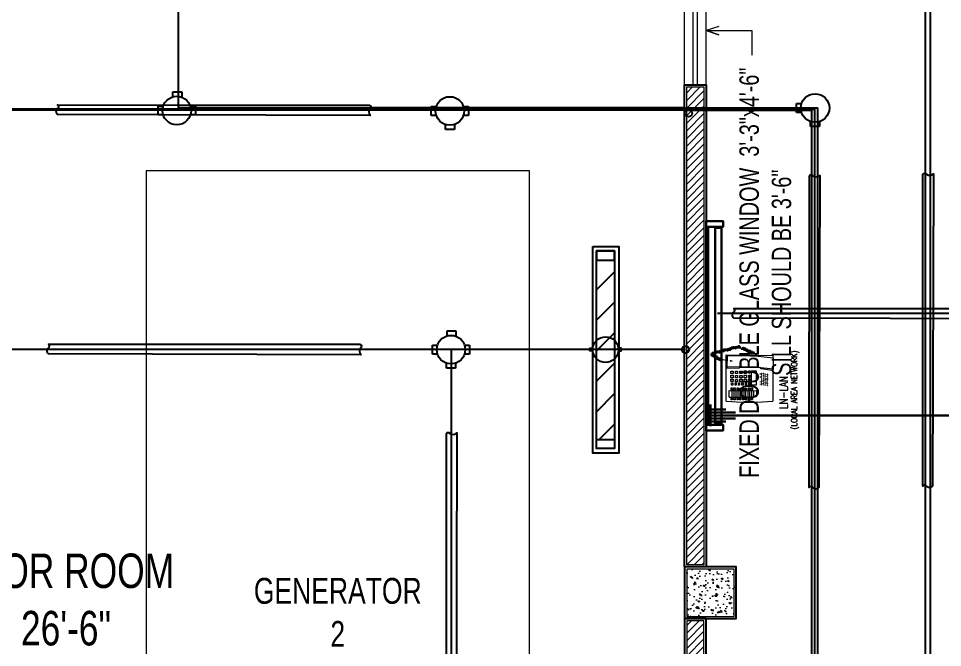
# Model space of a CAD drawing. Header units: inches. Extents: x 1083 to 6056, y 633 to 1543.
# Drawn here: x 1461.2 to 1675.7, y 1089.1 to 1235.2 of the extents above; entities that cross this region are included whole.
import ezdxf

# ---------------------------------------------------------------- set-up
doc = ezdxf.new("R2010")
doc.units = ezdxf.units.IN
doc.header["$MEASUREMENT"] = 0
for name, color, linetype in [('Cables', 7, 'Continuous'), ('COLLUM', 1, 'Continuous'), ('Layer 1', 7, 'Continuous'), ('wall 05', 3, 'Continuous')]:
    doc.layers.add(name, color=color, linetype=linetype)
for name, color, linetype, lineweight in [('dim-8', 18, 'Continuous', 15), ('E-LAN', 6, 'Continuous', 30), ('E-WTL-Wall-Tube-Light', 7, 'Continuous', 30), ('FLOORTILE', 40, 'Continuous', 9), ('Generator Upstone', 50, 'Continuous', 15), ('Glass', 142, 'Continuous', 9), ('HACTH', 8, 'Continuous', 9), ('Plaster Line', 5, 'Continuous', 15), ('WINDOW', 140, 'Continuous', 9)]:
    doc.layers.add(name, color=color, linetype=linetype, lineweight=lineweight)
doc.styles.add('Swiss721', font='swisscl.ttf')
doc.styles.add('TAVE1', font='ROMANS.shx', dxfattribs={"width": 0.75})

# ---------------------------------------------------------------- blocks, each defined once
blk = doc.blocks.new('TELEPHONE')
at = {"layer": 'Layer 1', "lineweight": 9}
for points in [[(10.02, 12.9), (9.9, 12.9), (9.78, 12.84), (9.72, 12.78), (9.66, 12.72), (9.66, 12.66), (9.6, 12.6), (9.6, 12.36), (9.66, 12.24), (9.66, 12.18), (9.72, 12.12)], [(10.26, 13.32), (10.14, 13.32), (10.08, 13.26), (10.02, 13.26), (9.96, 13.2), (9.9, 13.14), (9.84, 13.08), (9.78, 12.96), (9.78, 12.84), (9.84, 12.72), (9.84, 12.66), (9.9, 12.6), (9.96, 12.54)], [(10.2, 12.78), (10.14, 12.84), (10.14, 12.9), (10.02, 12.9)], [(10.5, 13.62), (10.32, 13.62), (10.26, 13.56), (10.2, 13.5), (10.08, 13.38), (10.08, 13.02), (10.14, 12.9), (10.2, 12.84)], [(10.44, 13.08), (10.44, 13.14), (10.38, 13.2), (10.32, 13.26), (10.26, 13.26), (10.2, 13.32), (10.14, 13.32)], [(10.2, 12.84), (10.38, 12.84), (10.44, 12.9), (10.44, 12.96)], [(10.74, 14.04), (10.68, 14.04), (10.56, 13.98), (10.5, 13.98), (10.32, 13.8), (10.32, 13.5), (10.38, 13.38), (10.38, 13.32), (10.44, 13.26)], [(10.44, 13.26), (10.68, 13.26), (10.68, 13.38), (10.74, 13.38)], [(10.44, 12.96), (10.44, 13.08)], [(10.92, 14.4), (10.74, 14.4), (10.62, 14.34), (10.62, 14.28), (10.56, 14.22), (10.5, 14.1), (10.5, 13.86), (10.56, 13.8), (10.62, 13.74), (10.68, 13.68)], [(10.68, 13.5), (10.68, 13.56), (10.62, 13.62), (10.5, 13.62)], [(10.92, 13.92), (10.86, 13.98), (10.8, 14.04), (10.68, 14.04)], [(10.68, 13.68), (10.74, 13.68), (10.74, 13.62), (10.8, 13.62), (10.8, 13.68), (10.86, 13.68), (10.92, 13.74), (10.92, 13.8)], [(10.74, 13.38), (10.74, 13.44), (10.68, 13.5)], [(10.8, 14.1), (10.8, 14.04), (10.98, 14.04), (10.98, 14.1), (11.04, 14.1), (11.04, 14.34)], [(11.1, 13.5), (11.16, 13.5), (11.28, 13.62), (11.28, 13.68), (11.34, 13.68), (11.34, 13.98), (11.28, 13.98), (11.28, 14.04), (11.22, 14.1), (11.16, 14.1), (11.1, 14.16), (10.92, 14.16), (10.86, 14.1), (10.8, 14.1)], [(10.92, 13.8), (10.92, 13.92)], [(11.1, 13.8), (11.04, 13.8), (11.04, 13.74), (10.98, 13.68), (10.98, 13.62), (11.04, 13.56)], [(11.04, 13.56), (11.04, 13.5), (11.1, 13.5)], [(11.16, 13.2), (11.28, 13.2), (11.34, 13.26), (11.46, 13.38), (11.46, 13.56), (11.4, 13.62), (11.4, 13.68), (11.34, 13.74), (11.28, 13.74), (11.28, 13.8), (11.1, 13.8)], [(11.22, 13.5), (11.16, 13.5), (11.1, 13.44)], [(11.1, 13.44), (11.1, 13.26)], [(11.1, 13.26), (11.1, 13.2), (11.16, 13.2)], [(11.22, 12.96), (11.22, 12.9), (11.4, 12.9), (11.46, 12.96), (11.52, 13.02), (11.52, 13.08), (11.58, 13.14), (11.58, 13.32), (11.52, 13.38), (11.52, 13.44), (11.46, 13.44), (11.4, 13.5), (11.16, 13.5)], [(11.34, 13.2), (11.28, 13.2), (11.28, 13.14), (11.22, 13.14), (11.22, 12.96)], [(11.34, 12.6), (11.46, 12.6), (11.52, 12.66), (11.58, 12.72), (11.64, 12.78), (11.64, 13.02), (11.58, 13.08), (11.52, 13.14), (11.46, 13.2), (11.34, 13.2)], [(0, 10.8), (-0.24, 7.2), (-0.24, 3.6), (0, 0)], [(0, 10.8), (10.8, 10.8)], [(9.66, 12.06), (9.54, 12.06), (9.42, 11.94), (9.42, 11.7), (9.48, 11.7), (9.48, 11.64), (9.6, 11.64)], [(9.42, 10.68), (9.6, 11.64)], [(9.9, 12.48), (9.72, 12.48), (9.48, 12.24), (9.48, 11.88), (9.6, 11.76)], [(9.6, 11.76), (9.66, 11.7), (9.78, 11.7), (9.78, 11.76), (9.84, 11.76), (9.84, 11.82)], [(9.84, 12), (9.78, 12.06), (9.66, 12.06)], [(9.72, 12.12), (9.96, 12.12), (9.96, 12.18), (10.02, 12.24)], [(9.96, 12.36), (9.96, 12.48), (9.78, 12.48)], [(9.84, 11.82), (9.84, 12)], [(10.02, 12.24), (10.02, 12.3), (9.96, 12.36)], [(10.8, 10.8), (10.62, 0)], [(11.34, 12.6), (11.28, 12.54), (11.22, 12.48), (11.22, 12.3)], [(11.22, 12.3), (11.28, 12.3), (11.28, 12.24)], [(11.4, 12.84), (11.28, 12.84), (11.28, 12.78)], [(11.28, 12.24), (11.34, 12.24), (11.4, 12.3), (11.46, 12.3), (11.52, 12.36), (11.52, 12.42), (11.58, 12.48), (11.58, 12.66), (11.52, 12.72), (11.52, 12.78), (11.46, 12.84), (11.4, 12.84)], [(11.28, 12.78), (11.28, 12.66), (11.34, 12.6)], [(11.4, 11.94), (11.46, 11.94), (11.52, 12), (11.58, 12), (11.64, 12.06), (11.64, 12.12), (11.7, 12.18), (11.7, 12.42), (11.64, 12.42), (11.64, 12.48), (11.58, 12.54), (11.52, 12.54), (11.46, 12.6), (11.34, 12.6)], [(11.4, 12.24), (11.34, 12.18), (11.34, 12.06), (11.4, 12)], [(11.46, 11.64), (11.52, 11.64), (11.58, 11.7), (11.64, 11.7), (11.7, 11.76), (11.7, 11.82), (11.76, 11.88), (11.76, 12.06), (11.7, 12.12), (11.7, 12.18), (11.64, 12.24), (11.58, 12.24), (11.52, 12.3), (11.46, 12.3), (11.4, 12.24)], [(11.4, 12), (11.4, 11.94)], [(11.46, 11.94), (11.4, 11.88), (11.4, 11.7)], [(11.4, 11.7), (11.46, 11.7), (11.46, 11.64)], [(11.52, 12), (11.46, 11.94)], [(11.64, 11.28), (11.76, 11.28), (11.82, 11.34), (11.88, 11.4), (11.88, 11.46), (11.94, 11.52), (11.94, 11.7), (11.88, 11.76), (11.88, 11.82), (11.82, 11.82), (11.76, 11.88), (11.52, 11.88)], [(11.64, 11.58), (11.58, 11.52)], [(11.58, 11.52), (11.58, 11.34)], [(11.58, 11.34), (11.58, 11.28), (11.64, 11.28)], [(11.7, 11.7), (11.7, 11.64), (11.64, 11.64)], [(11.76, 10.98), (11.82, 10.98), (11.88, 11.04), (11.94, 11.04), (12, 11.1), (12, 11.16), (12.06, 11.22), (12.06, 11.4), (12, 11.46), (12, 11.52), (11.94, 11.52), (11.88, 11.58), (11.82, 11.58), (11.76, 11.64), (11.7, 11.64), (11.64, 11.58), (11.7, 11.58)], [(11.76, 11.28), (11.7, 11.22), (11.7, 11.04)], [(11.7, 11.04), (11.76, 10.98)], [(11.82, 11.34), (11.82, 11.28), (11.76, 11.28)], [(11.88, 10.92), (11.76, 10.92), (11.76, 10.86)], [(11.76, 10.32), (11.82, 10.32), (11.88, 10.38), (11.94, 10.38), (12, 10.44), (12, 10.5), (12.06, 10.56), (12.06, 10.74), (12, 10.8), (12, 10.86), (11.94, 10.92), (11.88, 10.92)], [(11.76, 10.86), (11.76, 10.74)], [(11.76, 10.74), (11.82, 10.68)], [(11.82, 10.68), (11.94, 10.68), (12.06, 10.8), (12.12, 10.86), (12.12, 11.1), (12.06, 11.16), (12, 11.22), (12, 11.28), (11.88, 11.28), (11.82, 11.34)], [(0.84, 9.42), (0.3, 9.42), (0.3, 9.66), (0.84, 9.66)], [(0.84, 8.76), (0.3, 8.76), (0.3, 9), (0.84, 9)], [(0.84, 9.66), (0.84, 9.42)], [(0.84, 9), (0.84, 8.76)], [(0.96, 10.14), (2.46, 10.14)], [(0.96, 10.14), (0.96, 6.96), (1.08, 3.78)], [(2.28, 9.48), (1.08, 9.48)], [(2.28, 9), (1.08, 9)], [(2.28, 8.58), (1.08, 8.58)], [(2.46, 10.14), (2.4, 6.96), (2.52, 3.78)], [(3.12, 9.42), (2.58, 9.42), (2.58, 9.66), (3.12, 9.66)], [(3.12, 8.76), (2.58, 8.76), (2.58, 9), (3.12, 9)], [(3.12, 9.66), (3.12, 9.42)], [(3.12, 9), (3.12, 8.76)], [(4.26, 9.3), (3.72, 9.3), (3.72, 9.54), (4.26, 9.54)], [(4.26, 8.52), (3.72, 8.52), (3.72, 8.76), (4.26, 8.76)], [(4.26, 9.54), (4.26, 9.3)], [(4.26, 8.76), (4.26, 8.52)], [(4.5, 8.64), (5.04, 8.64)], [(4.5, 8.16), (4.5, 8.64)], [(4.56, 9.72), (5.1, 9.72)], [(4.56, 9.18), (4.56, 9.72)], [(5.1, 9.18), (4.56, 9.18)], [(5.04, 8.64), (5.04, 8.16)], [(5.1, 9.72), (5.1, 9.18)], [(6.06, 9.18), (5.46, 9.18), (5.46, 9.72), (6.06, 9.72)], [(6, 8.16), (5.46, 8.16), (5.46, 8.64), (6, 8.64)], [(6, 8.64), (6, 8.16)], [(6.06, 9.72), (6.06, 9.18)], [(6.96, 9.18), (6.42, 9.18), (6.42, 9.72), (6.96, 9.72)], [(6.96, 8.16), (6.42, 8.16), (6.42, 8.64), (6.96, 8.64)], [(6.96, 9.72), (6.96, 9.18)], [(6.96, 8.64), (6.96, 8.16)], [(7.44, -0.06), (7.8, 3.48), (7.98, 7.02), (7.92, 10.62)], [(7.68, 10.5), (7.92, 10.68)], [(7.68, 10.5), (7.74, 7.8), (7.98, 7.5)], [(7.98, 10.68), (7.92, 10.68), (7.92, 10.62)], [(10.44, 10.56), (7.98, 10.68)], [(9.24, 9.6), (9.18, 9.6), (9.18, 9.54), (9.24, 9.54), (9.24, 9.6)], [(9.18, 9.6), (9.18, 9.6)], [(9.3, 9.9), (9.36, 9.84), (9.36, 9.9), (9.3, 9.9)], [(9.54, 9.6), (9.48, 9.6), (9.48, 9.54), (9.54, 9.54), (9.54, 9.6)], [(9.48, 9.6), (9.48, 9.6)], [(9.96, -0.12), (10.38, 3.42), (10.56, 6.96), (10.5, 10.5)], [(10.5, 10.5), (10.5, 10.56), (10.44, 10.56)], [(11.76, 10.62), (11.7, 10.56), (11.7, 10.38)], [(11.7, 10.38), (11.76, 10.38), (11.76, 10.32)], [(11.82, 10.68), (11.76, 10.62)], [(11.88, 10.08), (11.88, 10.02), (11.94, 10.02), (12, 10.08), (12.06, 10.08), (12.12, 10.14), (12.12, 10.2), (12.18, 10.26), (12.18, 10.5), (12.12, 10.5), (12.12, 10.56), (12.06, 10.62), (12, 10.62), (11.94, 10.68), (11.82, 10.68)], [(11.94, 10.38), (11.88, 10.38), (11.88, 10.32), (11.82, 10.26), (11.82, 10.14), (11.88, 10.08)], [(11.94, 10.02), (11.88, 9.96), (11.88, 9.84), (11.94, 9.78), (11.94, 9.72)], [(11.94, 9.72), (12, 9.72), (12.06, 9.78), (12.12, 9.78), (12.18, 9.84), (12.18, 9.9), (12.24, 9.96), (12.24, 10.2), (12.18, 10.2), (12.18, 10.26), (12.12, 10.32), (12.06, 10.32), (12, 10.38), (11.94, 10.38)], [(12, 10.08), (11.94, 10.02)], [(12.12, 9.42), (12.18, 9.42), (12.24, 9.48), (12.3, 9.48), (12.36, 9.54), (12.42, 9.6), (12.42, 9.84), (12.36, 9.9), (12.36, 9.96), (12.3, 9.96), (12.24, 10.02), (12.18, 10.02), (12.12, 10.08), (12.06, 10.08), (12, 10.02)], [(12.12, 9.72), (12.06, 9.66), (12.06, 9.48)], [(12.06, 9.48), (12.12, 9.48), (12.12, 9.42)], [(12.18, 9.78), (12.12, 9.72)], [(12.3, 9.48), (12.3, 9.42), (12.24, 9.42), (12.24, 9.36), (12.18, 9.3), (12.18, 9.24), (12.24, 9.18)], [(12.3, 8.82), (12.24, 8.76), (12.24, 8.7), (12.18, 8.64), (12.18, 8.58), (12.24, 8.52)], [(12.36, 9.06), (12.3, 9.06), (12.24, 9)], [(12.24, 9), (12.24, 8.94), (12.3, 8.88), (12.3, 8.82), (12.36, 8.82)], [(12.36, 8.82), (12.42, 8.82), (12.42, 8.88), (12.48, 8.88), (12.6, 9), (12.6, 9.24), (12.54, 9.3), (12.54, 9.36), (12.48, 9.42), (12.42, 9.42), (12.36, 9.48), (12.3, 9.48)], [(12.3, 8.46), (12.36, 8.46), (12.42, 8.52), (12.48, 8.58), (12.54, 8.64), (12.54, 8.94), (12.42, 9.06), (12.36, 9.06)], [(0.84, 8.04), (0.3, 8.04), (0.3, 8.28), (0.84, 8.28)], [(0.84, 7.38), (0.3, 7.38), (0.3, 7.62), (0.84, 7.62)], [(0.84, 6.72), (0.3, 6.72), (0.3, 6.96), (0.84, 6.96)], [(0.84, 8.28), (0.84, 8.04)], [(0.84, 7.62), (0.84, 7.38)], [(0.84, 6.96), (0.84, 6.72)], [(2.28, 8.1), (1.08, 8.1)], [(2.28, 7.62), (1.08, 7.62)], [(2.28, 7.2), (1.08, 7.2)], [(2.28, 6.72), (1.08, 6.72)], [(3.06, 7.38), (2.52, 7.38), (2.52, 7.62), (3.06, 7.62)], [(3.06, 6.72), (2.52, 6.72), (2.52, 6.96), (3.06, 6.96)], [(3.12, 8.04), (2.58, 8.04), (2.58, 8.28), (3.12, 8.28)], [(3.06, 7.62), (3.06, 7.38)], [(3.06, 6.96), (3.06, 6.72)], [(3.12, 8.28), (3.12, 8.04)], [(4.26, 7.74), (3.72, 7.74), (3.72, 7.98), (4.26, 7.98)], [(4.26, 6.9), (3.72, 6.9), (3.72, 7.2), (4.26, 7.2)], [(4.26, 7.98), (4.26, 7.74)], [(4.26, 7.2), (4.26, 6.9)], [(5.04, 8.16), (4.5, 8.16)], [(4.5, 7.62), (5.1, 7.62)], [(4.5, 7.08), (4.5, 7.62)], [(5.1, 7.08), (4.5, 7.08)], [(4.56, 6.6), (5.1, 6.6)], [(4.56, 6.12), (4.56, 6.6)], [(5.1, 7.62), (5.1, 7.08)], [(5.1, 6.6), (5.1, 6.12)], [(6, 7.08), (5.46, 7.08), (5.46, 7.62), (6, 7.62)], [(6.06, 6.12), (5.46, 6.12), (5.46, 6.6), (6.06, 6.6)], [(6, 7.62), (6, 7.08)], [(6.06, 6.6), (6.06, 6.12)], [(6.96, 7.08), (6.42, 7.08), (6.42, 7.62), (6.96, 7.62)], [(7.02, 6.12), (6.42, 6.12), (6.42, 6.6), (7.02, 6.6)], [(6.96, 7.62), (6.96, 7.08)], [(7.02, 6.6), (7.02, 6.12)], [(12.18, 6.66), (12.06, 6.66), (12, 6.6), (11.94, 6.6), (11.88, 6.54), (11.82, 6.48), (11.76, 6.42), (11.76, 6.36), (11.7, 6.24), (11.7, 6.18), (11.76, 6.12), (11.76, 6), (11.88, 5.88)], [(12.36, 7.08), (12.3, 7.02), (12.12, 7.02), (12.06, 6.96), (12, 6.9), (11.94, 6.84), (11.94, 6.48), (12, 6.42), (12, 6.36), (12.06, 6.3)], [(12.36, 7.44), (12.3, 7.44), (12.12, 7.26), (12.12, 7.2), (12.06, 7.14), (12.06, 6.9), (12.12, 6.84), (12.18, 6.78), (12.24, 6.72)], [(12.06, 6.3), (12.12, 6.3), (12.18, 6.24), (12.24, 6.3), (12.3, 6.3), (12.3, 6.36), (12.36, 6.42), (12.36, 6.48), (12.3, 6.54)], [(12.3, 6.54), (12.3, 6.6), (12.24, 6.6), (12.24, 6.66), (12.12, 6.66)], [(12.24, 8.52), (12.24, 8.46), (12.3, 8.46)], [(12.48, 6.96), (12.42, 6.96), (12.42, 7.02), (12.36, 7.02), (12.36, 7.08), (12.3, 7.08), (12.24, 7.02)], [(12.24, 6.72), (12.24, 6.66), (12.36, 6.66), (12.36, 6.72), (12.42, 6.72), (12.48, 6.78), (12.48, 6.84)], [(12.42, 8.52), (12.36, 8.46)], [(12.36, 8.46), (12.36, 8.22)], [(12.36, 8.22), (12.36, 8.16), (12.42, 8.16)], [(12.48, 7.86), (12.42, 7.86), (12.36, 7.8)], [(12.36, 7.8), (12.36, 7.5), (12.42, 7.5)], [(12.42, 7.5), (12.6, 7.5), (12.72, 7.62), (12.78, 7.62), (12.78, 7.68), (12.84, 7.74), (12.84, 7.92), (12.78, 7.98), (12.78, 8.04), (12.72, 8.1), (12.66, 8.16), (12.6, 8.16), (12.48, 8.22)], [(12.48, 8.22), (12.42, 8.22), (12.42, 8.16)], [(12.42, 8.16), (12.42, 7.92)], [(12.42, 7.92), (12.42, 7.86), (12.48, 7.86)], [(12.48, 6.84), (12.48, 6.96)], [(0.84, 6.06), (0.3, 6.06), (0.3, 6.3), (0.84, 6.3)], [(0.84, 5.34), (0.3, 5.34), (0.3, 5.64), (0.84, 5.64)], [(0.9, 4.68), (0.36, 4.68), (0.36, 4.98), (0.9, 4.98)], [(0.84, 6.3), (0.84, 6.06)], [(0.84, 5.64), (0.84, 5.34)], [(0.9, 4.98), (0.9, 4.68)], [(2.28, 6.3), (1.08, 6.3)], [(2.28, 5.82), (1.08, 5.82)], [(2.34, 5.4), (1.08, 5.4)], [(2.34, 4.92), (1.14, 4.92)], [(2.34, 4.44), (1.14, 4.44)], [(3.06, 6.06), (2.52, 6.06), (2.52, 6.3), (3.06, 6.3)], [(3.12, 5.4), (2.58, 5.4), (2.58, 5.64), (3.12, 5.64)], [(3.12, 4.74), (2.58, 4.74), (2.58, 4.98), (3.12, 4.98)], [(3.06, 6.3), (3.06, 6.06)], [(3.12, 5.64), (3.12, 5.4)], [(3.12, 4.98), (3.12, 4.74)], [(3.72, 4.92), (7.02, 4.92)], [(3.72, 3.84), (3.72, 4.92)], [(4.32, 6.12), (3.78, 6.12), (3.78, 6.36), (4.32, 6.36)], [(4.32, 5.34), (3.78, 5.34), (3.78, 5.58), (4.32, 5.58)], [(4.32, 6.36), (4.32, 6.12)], [(4.32, 5.58), (4.32, 5.34)], [(5.1, 6.12), (4.56, 6.12)], [(4.68, 5.58), (5.28, 5.58)], [(4.68, 5.34), (4.68, 5.58)], [(5.28, 5.34), (4.68, 5.34)], [(5.28, 5.58), (5.28, 5.34)], [(6.06, 5.34), (5.52, 5.34), (5.52, 5.58), (6.06, 5.58)], [(6.06, 5.58), (6.06, 5.34)], [(7.02, 5.34), (6.48, 5.34), (6.48, 5.58), (7.02, 5.58)], [(7.02, 5.58), (7.02, 5.34)], [(7.02, 4.92), (7.02, 3.84)], [(11.46, 5.04), (11.34, 5.04), (11.28, 4.98), (11.22, 4.98), (10.98, 4.74), (10.98, 4.56), (11.04, 4.5), (11.04, 4.38), (11.16, 4.26)], [(11.22, 4.62), (11.1, 4.62), (10.98, 4.5), (10.98, 4.26), (11.04, 4.2), (11.1, 4.2), (11.1, 4.14)], [(11.58, 5.46), (11.52, 5.46), (11.4, 5.4), (11.34, 5.4), (11.28, 5.34), (11.22, 5.28), (11.16, 5.22), (11.16, 4.8), (11.28, 4.68)], [(11.16, 4.26), (11.34, 4.26), (11.34, 4.32), (11.4, 4.32), (11.4, 4.5)], [(11.4, 4.5), (11.4, 4.56), (11.34, 4.56), (11.34, 4.62), (11.22, 4.62)], [(11.28, 4.68), (11.52, 4.68), (11.52, 4.8)], [(11.76, 5.82), (11.64, 5.82), (11.52, 5.76), (11.46, 5.76), (11.4, 5.7), (11.4, 5.58), (11.34, 5.52), (11.34, 5.28), (11.4, 5.22), (11.46, 5.16), (11.46, 5.1)], [(11.52, 4.92), (11.52, 4.98), (11.46, 4.98), (11.46, 5.04), (11.34, 5.04)], [(11.94, 6.24), (11.76, 6.24), (11.7, 6.18), (11.46, 5.94), (11.46, 5.76), (11.52, 5.7), (11.52, 5.64), (11.58, 5.52), (11.64, 5.52)], [(11.46, 5.1), (11.52, 5.1), (11.52, 5.04), (11.64, 5.04), (11.64, 5.1), (11.7, 5.1), (11.7, 5.16), (11.76, 5.16), (11.76, 5.22)], [(11.76, 5.34), (11.7, 5.34), (11.7, 5.4), (11.64, 5.4), (11.64, 5.46), (11.52, 5.46)], [(11.52, 4.8), (11.52, 4.92)], [(11.64, 5.52), (11.64, 5.46), (11.82, 5.46), (11.82, 5.52), (11.88, 5.52), (11.88, 5.7)], [(11.88, 5.7), (11.88, 5.76), (11.82, 5.76), (11.82, 5.82), (11.7, 5.82)], [(11.76, 5.22), (11.76, 5.34)], [(12.12, 6.12), (12.12, 6.18), (12.06, 6.18), (12.06, 6.24), (11.94, 6.24)], [(2.52, 3.78), (1.08, 3.78)], [(7.02, 3.84), (3.72, 3.84)], [(3.78, 2.16), (3.84, 2.16), (3.84, 2.22), (3.78, 2.22), (3.78, 2.16)], [(3.84, 2.82), (3.9, 2.82), (3.9, 2.88), (3.84, 2.88), (3.84, 2.82)], [(4.14, 2.16), (4.2, 2.16), (4.2, 2.22), (4.14, 2.22), (4.14, 2.16)], [(4.2, 2.82), (4.26, 2.82), (4.26, 2.88), (4.2, 2.88), (4.2, 2.82)], [(4.44, 2.16), (4.5, 2.16), (4.5, 2.22), (4.44, 2.22), (4.44, 2.16)], [(4.5, 2.82), (4.56, 2.82), (4.56, 2.88), (4.5, 2.88), (4.5, 2.82)], [(4.74, 2.16), (4.8, 2.16), (4.8, 2.22), (4.74, 2.22), (4.74, 2.16)], [(4.8, 2.52), (4.86, 2.52), (4.86, 2.58), (4.8, 2.58), (4.8, 2.52)], [(4.86, 2.82), (4.92, 2.82), (4.92, 2.88), (4.86, 2.88), (4.86, 2.82)], [(5.1, 2.52), (5.16, 2.52), (5.16, 2.58), (5.1, 2.52)], [(5.1, 2.16), (5.16, 2.16), (5.16, 2.22), (5.1, 2.22), (5.1, 2.16)], [(5.16, 2.82), (5.22, 2.82), (5.22, 2.88), (5.16, 2.88), (5.16, 2.82)], [(5.4, 2.16), (5.46, 2.16), (5.46, 2.22), (5.4, 2.22), (5.4, 2.16)], [(5.46, 2.82), (5.52, 2.82), (5.52, 2.88), (5.46, 2.88), (5.46, 2.82)], [(5.7, 2.16), (5.76, 2.16), (5.76, 2.22), (5.7, 2.22), (5.7, 2.16)], [(5.76, 2.82), (5.82, 2.82), (5.82, 2.88), (5.76, 2.88), (5.76, 2.82)], [(5.76, 2.52), (5.82, 2.52), (5.76, 2.58), (5.76, 2.52)], [(6, 2.16), (6.06, 2.16), (6.06, 2.22), (6, 2.22), (6, 2.16)], [(6.06, 2.52), (6.12, 2.52), (6.12, 2.58), (6.06, 2.58), (6.06, 2.52)], [(6.12, 2.82), (6.18, 2.82), (6.18, 2.88), (6.12, 2.88), (6.12, 2.82)], [(6.36, 2.16), (6.42, 2.16), (6.42, 2.22), (6.36, 2.22), (6.36, 2.16)], [(6.42, 2.82), (6.48, 2.82), (6.48, 2.88), (6.42, 2.88), (6.42, 2.82)], [(7.14, 0.12), (7.5, 2.7)], [(7.5, 2.7), (7.74, 2.88)], [(11.1, 4.14), (10.68, 3.84)], [(7.32, 0), (0, 0)], [(3.72, 1.2), (3.66, 1.2), (3.66, 1.14), (3.72, 1.14), (3.72, 1.2)], [(3.66, 1.2), (3.66, 1.2)], [(3.72, 1.8), (3.78, 1.8), (3.78, 1.86), (3.72, 1.86), (3.72, 1.8)], [(3.72, 1.5), (3.78, 1.5), (3.72, 1.56), (3.72, 1.5)], [(4.08, 1.2), (4.02, 1.2), (4.02, 1.14), (4.08, 1.14), (4.08, 1.2)], [(4.02, 1.2), (4.02, 1.2)], [(4.08, 1.8), (4.14, 1.8), (4.14, 1.86), (4.08, 1.86), (4.08, 1.8)], [(4.38, 1.2), (4.32, 1.2), (4.32, 1.14), (4.38, 1.14), (4.38, 1.2)], [(4.32, 1.2), (4.32, 1.2)], [(4.38, 1.8), (4.44, 1.8), (4.44, 1.86), (4.38, 1.86), (4.38, 1.8)], [(4.38, 1.5), (4.44, 1.5), (4.38, 1.56), (4.38, 1.5)], [(4.68, 1.2), (4.62, 1.2), (4.62, 1.14), (4.68, 1.14), (4.68, 1.2)], [(4.62, 1.2), (4.62, 1.2)], [(4.68, 1.5), (4.74, 1.5), (4.74, 1.56), (4.68, 1.56), (4.68, 1.5)], [(4.74, 1.8), (4.8, 1.8), (4.8, 1.86), (4.74, 1.86), (4.74, 1.8)], [(4.92, 1.2), (4.98, 1.2), (4.98, 1.14), (5.04, 1.2), (4.92, 1.2)], [(5.04, 1.8), (5.1, 1.8), (5.1, 1.86), (5.04, 1.86), (5.04, 1.8)], [(5.34, 1.2), (5.28, 1.2), (5.28, 1.14), (5.34, 1.14), (5.34, 1.2)], [(5.28, 1.2), (5.28, 1.2)], [(5.34, 1.8), (5.4, 1.8), (5.4, 1.86), (5.34, 1.86), (5.34, 1.8)], [(5.64, 1.2), (5.58, 1.2), (5.58, 1.14), (5.64, 1.14), (5.64, 1.2)], [(5.58, 1.2), (5.58, 1.2)], [(5.64, 1.8), (5.7, 1.8), (5.7, 1.86), (5.64, 1.86), (5.64, 1.8)], [(5.64, 1.5), (5.7, 1.5), (5.64, 1.56), (5.64, 1.5)], [(5.94, 1.2), (5.88, 1.2), (5.88, 1.14), (5.94, 1.14), (5.94, 1.2)], [(5.88, 1.2), (5.88, 1.2)], [(5.94, 1.5), (6, 1.5), (6, 1.56), (5.94, 1.56), (5.94, 1.5)], [(6, 1.8), (6.06, 1.8), (6.06, 1.86), (6, 1.86), (6, 1.8)], [(6.3, 1.2), (6.24, 1.2), (6.24, 1.14), (6.3, 1.14), (6.3, 1.2)], [(6.24, 1.2), (6.24, 1.2)], [(6.3, 1.8), (6.36, 1.8), (6.36, 1.86), (6.3, 1.86), (6.3, 1.8)], [(7.44, -0.12), (7.14, 0.12)], [(10.62, 0), (10.02, 0)], [(7.44, -0.06), (7.44, -0.12), (7.5, -0.18)], [(7.5, -0.18), (9.96, -0.18), (9.96, -0.12)]]:
    blk.add_lwpolyline(points, dxfattribs=at)
for points, knots in [([(9.96, 12.54), (9.96, 12.54), (10.02, 12.54), (10.02, 12.54), (10.18, 12.52), (10.22, 12.56), (10.2, 12.72), (10.2, 12.72), (10.2, 12.78), (10.2, 12.78)], [0, 0, 0, 0, 1, 1, 1, 2, 2, 2, 3, 3, 3, 3]), ([(12.24, 9.18), (12.24, 9.18), (12.24, 9.12), (12.24, 9.12), (12.24, 9.12), (12.36, 9.12), (12.36, 9.12), (12.5, 9.29), (12.56, 9.22), (12.54, 9.42), (12.54, 9.42), (12.54, 9.6), (12.54, 9.6), (12.54, 9.6), (12.48, 9.66), (12.48, 9.66), (12.48, 9.66), (12.42, 9.72), (12.42, 9.72), (12.42, 9.72), (12.3, 9.72), (12.3, 9.72), (12.3, 9.72), (12.24, 9.78), (12.24, 9.78), (12.24, 9.78), (12.18, 9.78), (12.18, 9.78), (12.18, 9.78), (12.12, 9.72), (12.12, 9.72)], [0, 0, 0, 0, 1, 1, 1, 2, 2, 2, 3, 3, 3, 4, 4, 4, 5, 5, 5, 6, 6, 6, 7, 7, 7, 8, 8, 8, 9, 9, 9, 10, 10, 10, 10]), ([(12.42, 8.16), (12.42, 8.16), (12.48, 8.16), (12.48, 8.16), (12.75, 8.43), (12.64, 8.25), (12.66, 8.64), (12.66, 8.64), (12.66, 8.7), (12.66, 8.7), (12.66, 8.7), (12.6, 8.7), (12.6, 8.7), (12.6, 8.7), (12.54, 8.76), (12.54, 8.76), (12.54, 8.76), (12.48, 8.82), (12.48, 8.82), (12.48, 8.82), (12.3, 8.82), (12.3, 8.82)], [0, 0, 0, 0, 1, 1, 1, 2, 2, 2, 3, 3, 3, 4, 4, 4, 5, 5, 5, 6, 6, 6, 7, 7, 7, 7]), ([(12.36, 7.44), (12.36, 7.44), (12.42, 7.44), (12.42, 7.44), (12.6, 7.63), (12.52, 7.49), (12.54, 7.8), (12.54, 7.8), (12.48, 7.86), (12.48, 7.86)], [0, 0, 0, 0, 1, 1, 1, 2, 2, 2, 3, 3, 3, 3]), ([(12.48, 7.86), (12.48, 7.86), (12.54, 7.86), (12.54, 7.86), (12.81, 8.13), (12.7, 7.96), (12.72, 8.34), (12.72, 8.34), (12.72, 8.4), (12.72, 8.4), (12.72, 8.4), (12.66, 8.4), (12.66, 8.4), (12.66, 8.4), (12.6, 8.46), (12.6, 8.46), (12.6, 8.46), (12.54, 8.46), (12.54, 8.46), (12.54, 8.46), (12.48, 8.52), (12.48, 8.52), (12.48, 8.52), (12.42, 8.52), (12.42, 8.52)], [0, 0, 0, 0, 1, 1, 1, 2, 2, 2, 3, 3, 3, 4, 4, 4, 5, 5, 5, 6, 6, 6, 7, 7, 7, 8, 8, 8, 8]), ([(11.88, 5.88), (11.88, 5.88), (11.94, 5.88), (11.94, 5.88), (12.1, 5.86), (12.14, 5.9), (12.12, 6.06), (12.12, 6.06), (12.12, 6.12), (12.12, 6.12)], [0, 0, 0, 0, 1, 1, 1, 2, 2, 2, 3, 3, 3, 3]), ([(3.84, 2.52), (3.84, 2.52), (3.9, 2.52), (3.9, 2.52), (3.9, 2.52), (3.84, 2.52), (3.84, 2.52), (3.84, 2.52), (3.84, 2.58), (3.84, 2.58), (3.84, 2.58), (3.84, 2.52), (3.84, 2.52)], [0, 0, 0, 0, 1, 1, 1, 2, 2, 2, 3, 3, 3, 4, 4, 4, 4]), ([(4.14, 2.52), (4.14, 2.52), (4.2, 2.52), (4.2, 2.52), (4.2, 2.52), (4.2, 2.58), (4.2, 2.58), (4.2, 2.58), (4.2, 2.52), (4.2, 2.52), (4.2, 2.52), (4.14, 2.52), (4.14, 2.52)], [0, 0, 0, 0, 1, 1, 1, 2, 2, 2, 3, 3, 3, 4, 4, 4, 4]), ([(4.5, 2.52), (4.5, 2.52), (4.56, 2.52), (4.56, 2.52), (4.56, 2.52), (4.5, 2.52), (4.5, 2.52), (4.5, 2.52), (4.5, 2.58), (4.5, 2.58), (4.5, 2.58), (4.5, 2.52), (4.5, 2.52)], [0, 0, 0, 0, 1, 1, 1, 2, 2, 2, 3, 3, 3, 4, 4, 4, 4]), ([(5.4, 2.52), (5.4, 2.52), (5.46, 2.52), (5.46, 2.52), (5.46, 2.52), (5.46, 2.58), (5.46, 2.58), (5.46, 2.58), (5.46, 2.52), (5.46, 2.52), (5.46, 2.52), (5.4, 2.52), (5.4, 2.52)], [0, 0, 0, 0, 1, 1, 1, 2, 2, 2, 3, 3, 3, 4, 4, 4, 4]), ([(6.36, 2.52), (6.36, 2.52), (6.42, 2.52), (6.42, 2.52), (6.42, 2.52), (6.42, 2.58), (6.42, 2.58), (6.42, 2.58), (6.42, 2.52), (6.42, 2.52), (6.42, 2.52), (6.36, 2.52), (6.36, 2.52)], [0, 0, 0, 0, 1, 1, 1, 2, 2, 2, 3, 3, 3, 4, 4, 4, 4]), ([(4.02, 1.5), (4.02, 1.5), (4.08, 1.5), (4.08, 1.5), (4.08, 1.5), (4.08, 1.56), (4.08, 1.56), (4.08, 1.56), (4.08, 1.5), (4.08, 1.5), (4.08, 1.5), (4.02, 1.5), (4.02, 1.5)], [0, 0, 0, 0, 1, 1, 1, 2, 2, 2, 3, 3, 3, 4, 4, 4, 4]), ([(4.98, 1.5), (4.98, 1.5), (5.04, 1.5), (5.04, 1.5), (5.04, 1.5), (5.04, 1.56), (5.04, 1.56), (5.04, 1.56), (5.04, 1.5), (5.04, 1.5), (5.04, 1.5), (4.98, 1.5), (4.98, 1.5)], [0, 0, 0, 0, 1, 1, 1, 2, 2, 2, 3, 3, 3, 4, 4, 4, 4]), ([(5.28, 1.5), (5.28, 1.5), (5.34, 1.5), (5.34, 1.5), (5.34, 1.5), (5.34, 1.56), (5.34, 1.56), (5.34, 1.56), (5.34, 1.5), (5.34, 1.5), (5.34, 1.5), (5.28, 1.5), (5.28, 1.5)], [0, 0, 0, 0, 1, 1, 1, 2, 2, 2, 3, 3, 3, 4, 4, 4, 4]), ([(6.24, 1.5), (6.24, 1.5), (6.3, 1.5), (6.3, 1.5), (6.3, 1.5), (6.3, 1.56), (6.3, 1.56), (6.3, 1.56), (6.3, 1.5), (6.3, 1.5), (6.3, 1.5), (6.24, 1.5), (6.24, 1.5)], [0, 0, 0, 0, 1, 1, 1, 2, 2, 2, 3, 3, 3, 4, 4, 4, 4])]:
    blk.add_open_spline(points, degree=3, knots=knots, dxfattribs=at)
blk = doc.blocks.new('ASDSAETR')
for p, q in [((51404, -7188.31), (51404, -7197.3)), ((51404, -7190.29), (51410.36, -7190.29)), ((51404, -7191.55), (51414.43, -7191.55)), ((51404, -7192.81), (51418.49, -7192.81)), ((51404, -7194.07), (51414.43, -7194.07)), ((51404, -7195.33), (51410.36, -7195.33))]:
    blk.add_line(p, q)
blk = doc.blocks.new('A$C63C712C3')
at = {"ltscale": 2}
for p, q in [((39.8, 42), (33.8, 42)), ((39.8, 15.9), (33.8, 15.9)), ((1230.6, 42), (1236.6, 42)), ((1230.6, 15.9), (1236.6, 15.9))]:
    blk.add_line(p, q, dxfattribs=at)
for points in [[(35.5, 102.6), (0, 102.6), (0, 0), (35.5, 0)], [(35.5, 102.6), (1235.5, 102.6), (1235.5, 90.2), (35.5, 90.2)], [(1235.5, 102.6), (1270.9, 102.6), (1270.9, 0), (1235.5, 0)], [(39.8, 47.6), (1230.6, 47.6), (1230.6, 10.1), (39.8, 10.1)]]:
    blk.add_lwpolyline(points, close=True, dxfattribs=at)

msp = doc.modelspace()

# ---------------------------------------------------------------- hatches: boundary and pattern name
h = msp.add_hatch()
h.set_pattern_fill('ANSI31', color=256, scale=40, angle=180)
h.set_pattern_definition([(225, (1825.4, 1260.7913), (3.53553, -3.53553), [])])
h.paths.add_polyline_path([(1595.35, 1137.45), (1599.55, 1137.45), (1599.55, 1179.06), (1595.35, 1179.06)])
at = {"layer": 'HACTH', "lineweight": 0}
h = msp.add_hatch(dxfattribs=at)
h.set_pattern_fill('ANSI31', color=256, scale=10, style=0)
h.set_pattern_definition([(45, (-138306.2722, -170547.4057), (-0.8838834765, 0.8838834765), [])])
h.paths.add_polyline_path([(1620.28, 1219.31), (1616.28, 1219.31), (1616.28, 1108.31), (1620.28, 1108.31)])
h.paths.add_polyline_path([(1616.28, 994.31), (1620.28, 994.31), (1620.28, 1095.31), (1616.28, 1095.31)])
h = msp.add_hatch(dxfattribs=at)
h.set_pattern_fill('AR-CONC', color=256, scale=0.5, style=0)
h.set_pattern_definition([(50, (-133804.433, -171438.5186), (3.586300913, -0.313760675), [0.375, -4.125]), (355, (-133804.433, -171438.5186), (-0.69375667, 3.76096067), [0.3, -3.3]), (100.4514, (-133804.1342, -171438.5447), (2.89254691, 3.44719771), [0.31870095, -3.50571056]), (46.1842, (-133804.433, -171437.5186), (5.33620524, -0.82759507), [0.5625, -6.1875]), (96.6356, (-133803.9884, -171437.5876), (4.67331353, 4.87058935), [0.47805144, -5.258565]), (351.1842, (-133804.433, -171437.5186), (4.67330973, 4.870593), [0.45, -4.95]), (21, (-133803.933, -171437.7686), (2.98453526, -2.013094453), [0.375, -4.125]), (326, (-133803.933, -171437.7686), (1.21657666, 3.625750225), [0.3, -3.3]), (71.4514, (-133803.6843, -171437.9364), (4.201113143, 1.612652484), [0.31870095, -3.50571056]), (37.5, (-133804.433, -171438.5186), (0.0607992766, 1.664469269), [0, -3.26, 0, -3.35, 0, -3.3125]), (7.5, (-133804.433, -171438.5186), (1.315347687, 1.97205856), [0, -1.91, 0, -3.185, 0, -1.2625]), (327.5, (-133805.548, -171438.5186), (2.669112181, -0.112774359), [0, -1.25, 0, -3.9, 0, -5.175]), (317.5, (-133806.048, -171438.5186), (2.915930847, 0.500524912), [0, -1.625, 0, -2.59, 0, -3.675])])
h.paths.add_polyline_path([(1627.28, 1107.31), (1616.28, 1107.31), (1616.28, 1096.31), (1627.28, 1096.31)])

# ---------------------------------------------------------------- linework, layer by layer
at = {"color": 190}
for p, q in [((1498.3, 1214.45), (1498.3, 1265.85)), ((1615.78, 1214.17), (1337.8, 1214.17)), ((1615.78, 1214.45), (1498.3, 1214.45)), ((1615.78, 1214.45), (1646.71, 1214.45)), ((1615.78, 1214.17), (1646.04, 1214.17)), ((1646.04, 952.02), (1646.04, 1214.17)), ((1646.71, 952.02), (1646.71, 1214.45)), ((1646.71, 952.58), (1646.71, 1214.45)), ((1646.71, 952.29), (1646.71, 1214.45)), ((1615.78, 1213.89), (1176.8, 1213.89)), ((1615.78, 1213.89), (1645.28, 1213.89)), ((1645.28, 952.07), (1645.28, 1213.89))]:
    msp.add_line(p, q, dxfattribs=at)
for p, q in [((1496.99, 1216.99), (1496.99, 1218.16)), ((1496.99, 1218.16), (1499.06, 1218.16)), ((1499.06, 1218.16), (1499.06, 1216.92)), ((1493.61, 1212.78), (1493.61, 1214.85)), ((1493.61, 1214.85), (1494.78, 1214.85)), ((1501.07, 1214.85), (1502.24, 1214.85)), ((1502.24, 1214.85), (1502.24, 1212.78)), ((1557, 1212.69), (1557, 1214.76)), ((1557, 1214.76), (1558.17, 1214.76)), ((1564.45, 1214.76), (1565.62, 1214.76)), ((1565.62, 1214.76), (1565.62, 1212.69)), ((1641.77, 1213.36), (1641.77, 1215.43)), ((1641.77, 1215.43), (1642.94, 1215.43)), ((1494.78, 1212.78), (1493.61, 1212.78)), ((1502.24, 1212.78), (1501.07, 1212.78)), ((1558.17, 1212.69), (1557, 1212.69)), ((1565.62, 1212.69), (1564.45, 1212.69)), ((1642.94, 1213.36), (1641.77, 1213.36)), ((1560.27, 1209.41), (1560.27, 1210.58)), ((1562.34, 1210.58), (1562.34, 1209.41)), ((1645.04, 1210.08), (1645.04, 1211.25)), ((1647.11, 1210.08), (1645.04, 1210.08)), ((1647.11, 1211.25), (1647.11, 1210.08)), ((1562.34, 1209.41), (1560.27, 1209.41)), ((1560.64, 1161.47), (1560.64, 1162.64)), ((1560.64, 1162.64), (1562.7, 1162.64)), ((1562.7, 1162.64), (1562.71, 1161.4)), ((1557.26, 1157.26), (1557.26, 1159.32)), ((1557.26, 1159.32), (1558.43, 1159.32)), ((1564.72, 1159.32), (1565.89, 1159.32)), ((1565.89, 1159.32), (1565.89, 1157.26)), ((1558.43, 1157.26), (1557.26, 1157.26)), ((1565.89, 1157.26), (1564.72, 1157.26)), ((1560.54, 1153.98), (1560.54, 1155.15)), ((1562.6, 1153.98), (1560.54, 1153.98)), ((1562.6, 1155.15), (1562.6, 1153.98))]:
    msp.add_line(p, q)
at = {"color": 6, "lineweight": 30}
msp.add_line((1629.89, 1143), (1916, 1143), dxfattribs=at)
for points in [[(1542.71, 1215.1, -0.56347), (1542.71, 1214.3, 0.368601), (1542.8, 1212.69), (1470.26, 1212.89, -0.456322), (1470.27, 1214.3, 0.605884), (1470.27, 1215.12)], [(1671.11, 1199.02, -0.56347), (1671.91, 1199.02, 0.368601), (1673.52, 1199.11), (1673.32, 1126.57, -0.456322), (1671.91, 1126.58, 0.605884), (1671.08, 1126.58)], [(1644.74, 1198.68, -0.56347), (1645.54, 1198.68, 0.368601), (1647.15, 1198.76), (1646.95, 1126.23, -0.456322), (1645.54, 1126.24, 0.605884), (1644.72, 1126.24)], [(1699.66, 1167.81, -0.56347), (1699.66, 1167.02, 0.368601), (1699.75, 1165.41), (1627.21, 1165.61, -0.456322), (1627.22, 1167.02, 0.605884), (1627.22, 1167.84)], [(1540.58, 1159.52, -0.56347), (1540.58, 1158.72, 0.368601), (1540.67, 1157.11), (1468.13, 1157.31, -0.456322), (1468.14, 1158.72, 0.605884), (1468.14, 1159.55)], [(1560.52, 1138.84, -0.56347), (1561.32, 1138.84, 0.368601), (1562.93, 1138.93), (1562.73, 1066.39, -0.456322), (1561.32, 1066.4, 0.605884), (1560.49, 1066.4)]]:
    msp.add_lwpolyline(points, format="xyb", close=True)
for points in [[(1594.49, 1182.25), (1600.49, 1182.25), (1600.49, 1134.25), (1594.49, 1134.25)], [(1599.55, 1181.21), (1595.35, 1181.21), (1595.35, 1179.07), (1599.55, 1179.07)], [(1595.35, 1181.2), (1599.55, 1181.2), (1599.55, 1135.31), (1595.35, 1135.31)], [(1599.55, 1135.31), (1595.35, 1135.31), (1595.35, 1137.45), (1599.55, 1137.45)]]:
    msp.add_lwpolyline(points, close=True)
for points in [[(1594.47, 1158.02), (1593.8, 1158.03), (1593.8, 1158.62), (1594.48, 1158.62)], [(1600.42, 1158.02), (1601.1, 1158.03), (1601.09, 1158.62), (1600.41, 1158.62)]]:
    msp.add_lwpolyline(points)
for centre, radius in [((1497.92, 1213.81), 3.31), ((1561.3, 1213.72), 3.31), ((1646.08, 1214.4), 3.31), ((1616.7, 1213.19), 0.829), ((1561.57, 1158.29), 3.31), ((1597.45, 1158.29), 2.99), ((1616, 1158.29), 0.829)]:
    msp.add_circle(centre, radius)
at = {"layer": 'Cables', "color": 4}
for p, q in [((1671.67, 948.01), (1671.67, 1247)), ((1672.86, 948.01), (1672.86, 1247))]:
    msp.add_line(p, q, dxfattribs=at)
at = {"layer": 'Cables', "color": 3}
for p, q in [((1704.73, 1166.71), (1623.41, 1166.71)), ((1616, 1158.29), (1125.45, 1158.29)), ((1561.69, 1003.35), (1561.69, 1158.29))]:
    msp.add_line(p, q, dxfattribs=at)
at = {"layer": 'COLLUM', "linetype": 'Continuous', "ltscale": 10}
msp.add_lwpolyline([(1615.78, 1095.81), (1627.78, 1095.81), (1627.78, 1107.81), (1615.78, 1107.81)], close=True, dxfattribs=at)
at = {"layer": 'FLOORTILE', "linetype": 'Continuous', "ltscale": 10}
msp.add_lwpolyline([(1623.76, 1233.36), (1620.78, 1232.37), (1623.76, 1231.37), (1620.78, 1232.37), (1631.38, 1232.37), (1631.38, 1226.7)], dxfattribs=at)
at = {"layer": 'Generator Upstone', "linetype": 'Continuous', "ltscale": 10}
msp.add_lwpolyline([(1490.78, 1001.81), (1579.78, 1001.81), (1579.78, 1199.81), (1490.78, 1199.81)], close=True, dxfattribs=at)
at = {"layer": 'Glass'}
for points in [[(1617.78, 1219.81), (1617.78, 1258.81)], [(1618.78, 1219.81), (1618.78, 1258.81)]]:
    msp.add_lwpolyline(points, dxfattribs=at)
at = {"layer": 'Plaster Line'}
for points in [[(1620.28, 1108.31), (1616.28, 1108.31), (1616.28, 1219.31), (1620.28, 1219.31)], [(1616.28, 1096.31), (1627.28, 1096.31), (1627.28, 1107.31), (1616.28, 1107.31)], [(1620.28, 1095.31), (1616.28, 1095.31), (1616.28, 994.31), (1620.28, 994.31)]]:
    msp.add_lwpolyline(points, close=True, dxfattribs=at)
at = {"layer": 'wall 05'}
for points in [[(1620.78, 1107.81), (1615.78, 1107.81), (1615.78, 1219.81), (1620.78, 1219.81)], [(1620.78, 1095.81), (1615.78, 1095.81), (1615.78, 993.81), (1620.78, 993.81)]]:
    msp.add_lwpolyline(points, close=True, dxfattribs=at)
at = {"layer": 'WINDOW', "linetype": 'Continuous', "ltscale": 10}
for points in [[(1615.78, 1219.81), (1615.78, 1258.81)], [(1620.78, 1219.81), (1620.78, 1258.81)]]:
    msp.add_lwpolyline(points, dxfattribs=at)

# ---------------------------------------------------------------- block references
at = {"rotation": 89.99999999999999}
msp.add_blockref('TELEPHONE', (1636.25, 1146.31), dxfattribs=at)
at = {"layer": 'E-LAN', "lineweight": 0, "xscale": 0.5600000000000003, "yscale": 0.5600000000000003, "zscale": 0.5600000000000003}
msp.add_blockref('ASDSAETR', (-27164.46, 5170.98), dxfattribs=at)
at = {"layer": 'E-WTL-Wall-Tube-Light', "lineweight": 0, "xscale": 0.03825770519629215, "yscale": 0.03825770520678021, "zscale": 0.03825770521002791, "rotation": 90}
msp.add_blockref('A$C63C712C3', (1624.7, 1139.5), dxfattribs=at)

# ---------------------------------------------------------------- texts
at = {"layer": 'dim-8', "linetype": 'Continuous', "ltscale": 10, "insert": (1634.55, 1176.15), "char_height": 4.5, "attachment_point": 5, "rotation": 90, "style": 'Swiss721'}
msp.add_mtext('\\A1;FIXED DOUBLE GLASS WINDOW  3\'-3"x4\'-6"\\PSILL SHOULD BE 3\'-6"', dxfattribs=at)
at = {"layer": 'dim-8', "linetype": 'Continuous', "ltscale": 10, "attachment_point": 5, "style": 'Swiss721'}
for s, insert, char_height in [('\\A1;GENERATOR ROOM\\P40\'-9" x 26\'-6"', (1457.43, 1100.21), 8), ('\\A1;GENERATOR\\P2', (1535.28, 1097.27), 6)]:
    msp.add_mtext(s, dxfattribs=dict(at, insert=insert, char_height=char_height))
at = {"layer": 'E-LAN', "lineweight": 0, "style": 'TAVE1', "width": 0.75}
for s, height, p in [('(LOCAL AREA NETWORK)', 1.3659, (1641.91, 1139.78)), ('LN-LAN', 1.951, (1639.74, 1144.51))]:
    msp.add_text(s, height=height, rotation=90, dxfattribs=at).set_placement(p)

doc.saveas('drawing.dxf')
